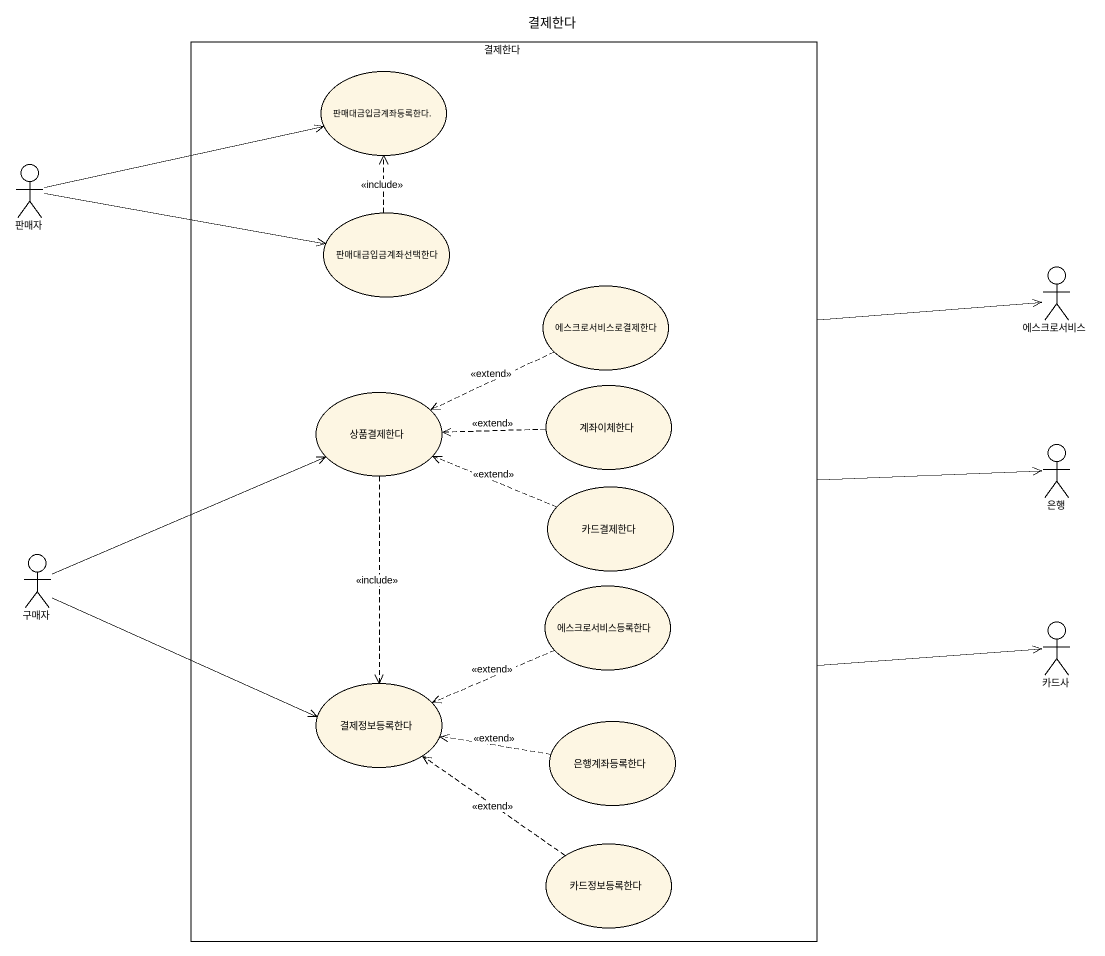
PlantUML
@startuml
title 결제한다
rectangle 결제한다 {
  usecase "판매대금입금계좌등록한다." as 판매대금입금계좌등록한다
  usecase 판매대금입금계좌선택한다
  usecase 에스크로서비스로결제한다
  usecase 상품결제한다
  usecase 계좌이체한다
  usecase 카드결제한다
  usecase 에스크로서비스등록한다
  usecase 결제정보등록한다
  usecase 은행계좌등록한다
  usecase 카드정보등록한다
}
actor 판매자
actor 에스크로서비스
actor 은행
actor 구매자
actor 카드사
결제한다 -right-> 에스크로서비스
결제한다 -right-> 은행
결제한다 -right-> 카드사
판매자 -right-> 판매대금입금계좌등록한다
판매자 -right-> 판매대금입금계좌선택한다
판매대금입금계좌선택한다 .up.> 판매대금입금계좌등록한다 : <<include>>
에스크로서비스로결제한다 .left.> 상품결제한다 : <<extend>>
상품결제한다 ..> 결제정보등록한다 : <<include>>
계좌이체한다 .left.> 상품결제한다 : <<extend>>
카드결제한다 .left.> 상품결제한다 : <<extend>>
구매자 -right-> 상품결제한다
구매자 -right-> 결제정보등록한다
에스크로서비스등록한다 .left.> 결제정보등록한다 : <<extend>>
은행계좌등록한다 .left.> 결제정보등록한다 : <<extend>>
카드정보등록한다 .up.> 결제정보등록한다 : <<extend>>
@enduml
